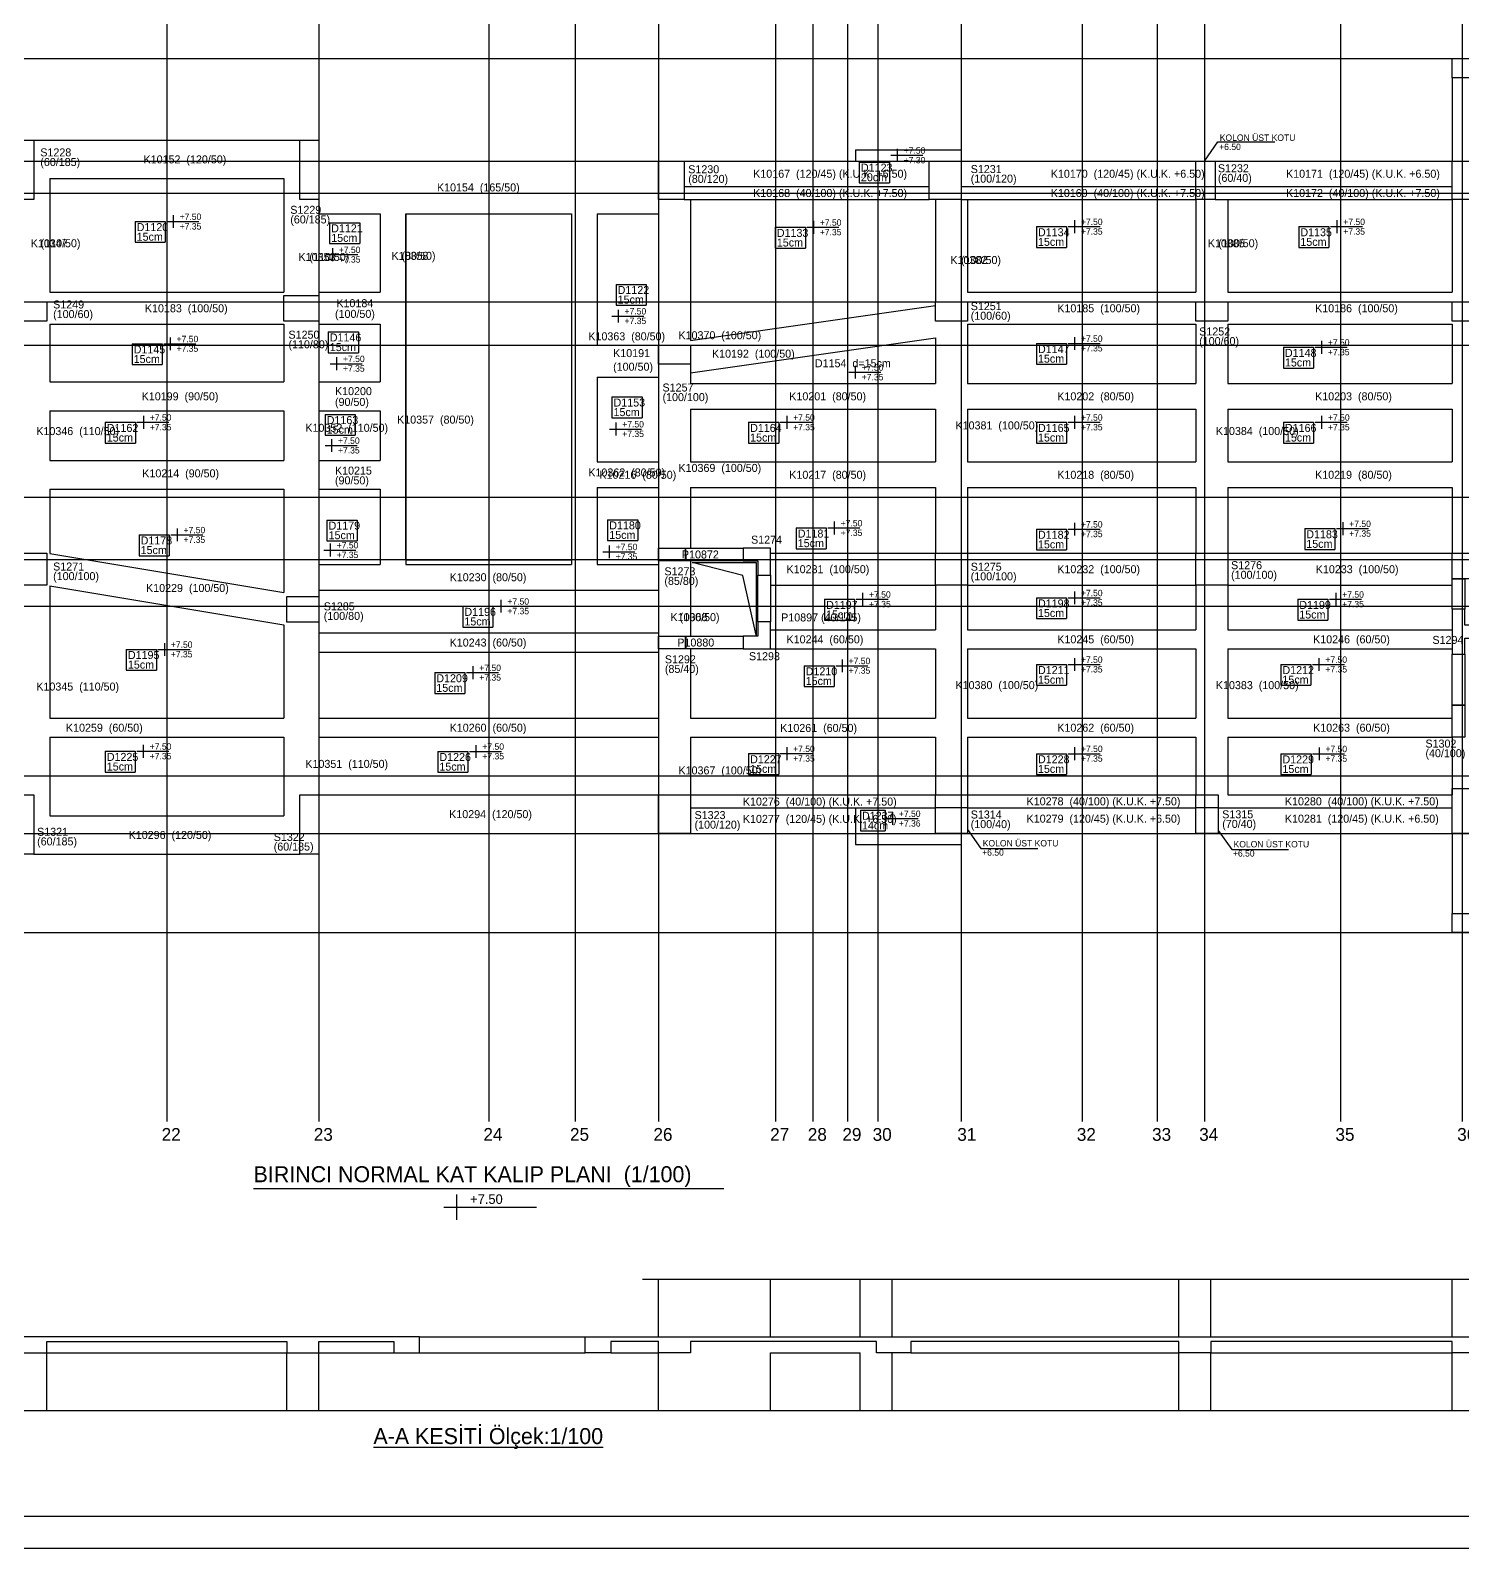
# Model space of a CAD drawing. Header units: millimetres. Extents: x -471670 to -452584, y -75378 to -66578.
# Drawn here: x -463903 to -459431, y -75378 to -70636 of the extents above; entities that cross this region are included whole.
import ezdxf

# ---------------------------------------------------------------- set-up
doc = ezdxf.new("R2010")
doc.units = ezdxf.units.MM
for name, color, linetype in [('brn_elev_13', 7, 'Continuous'), ('DETAIL2', 7, 'Continuous'), ('DETAIL3', 7, 'Continuous'), ('DETAIL4', 7, 'Continuous'), ('KM Aks', 7, 'Continuous'), ('KM Döşeme Markası', 7, 'Continuous'), ('KM Döşeme Şaft', 7, 'Continuous'), ('KM Kesik', 7, 'Continuous'), ('KM Kesit', 7, 'Continuous'), ('KM Kesit görünüş', 7, 'Continuous'), ('KM Kesit Yazı', 7, 'Continuous'), ('KM Kiriş', 7, 'Continuous'), ('KM Kiriş Markası', 7, 'Continuous'), ('KM Kolon', 7, 'Continuous'), ('KM Kolon Markası', 7, 'Continuous'), ('KM Perde', 7, 'Continuous'), ('KM Perde Markası', 7, 'Continuous'), ('LGP-SLAB2', 7, 'Continuous'), ('REBAR_DET2', 7, 'Continuous'), ('REBAR_DET3', 7, 'Continuous'), ('TABLO', 7, 'Continuous'), ('VM Aks Markası', 7, 'Continuous'), ('VM İç Ölçü 100', 7, 'Continuous'), ('VM Kolon İzi', 7, 'Continuous')]:
    doc.layers.add(name, color=color, linetype=linetype)

msp = doc.modelspace()

# ---------------------------------------------------------------- linework, layer by layer
at = {"layer": 'brn_elev_13'}
msp.add_lwpolyline([(-462730.2, -72290.2), (-462730.2, -71208.6), (-462213, -71208.6), (-462213, -72290.2)], close=True, dxfattribs=at)
at = {"layer": 'DETAIL2'}
for p, q in [((-462571.9, -74271.1), (-462571.9, -74351.1)), ((-462611.9, -74311.1), (-462321.9, -74311.1))]:
    msp.add_line(p, q, dxfattribs=at)
at = {"layer": 'DETAIL4'}
msp.add_line((-463205.8, -74253.2), (-461737.4, -74253.2), dxfattribs=at)
at = {"layer": 'KM Aks'}
for p, q in [((-463476.6, -66888.6), (-463476.6, -74043.9)), ((-463001.6, -66888.6), (-463001.6, -74043.9)), ((-462471.6, -66888.6), (-462471.6, -74043.9)), ((-462201.6, -66888.6), (-462201.6, -74043.9)), ((-461941.6, -66888.6), (-461941.6, -74043.9)), ((-461576.6, -66888.6), (-461576.6, -74043.9)), ((-461459.1, -66888.6), (-461459.1, -74043.9)), ((-461351.6, -66888.6), (-461351.6, -74043.9)), ((-461256.6, -66888.6), (-461256.6, -74043.9)), ((-460996.6, -66888.6), (-460996.6, -74043.9)), ((-460619.1, -66888.6), (-460619.1, -74043.9)), ((-460384.1, -66888.6), (-460384.1, -74043.9)), ((-460236.6, -66888.6), (-460236.6, -74043.9)), ((-459811.6, -66888.6), (-459811.6, -74043.9)), ((-459432.1, -66888.6), (-459432.1, -74043.9)), ((-469386.6, -70723.6), (-455515.4, -70723.6)), ((-469386.6, -71043.6), (-455515.4, -71043.6)), ((-469386.6, -71143.6), (-455515.4, -71143.6)), ((-469386.6, -71483.6), (-455515.4, -71483.6)), ((-469386.6, -71618.6), (-455515.4, -71618.6)), ((-469386.6, -72093.6), (-455515.4, -72093.6)), ((-469386.6, -72288.6), (-455515.4, -72288.6)), ((-469386.6, -72433.6), (-455515.4, -72433.6)), ((-469386.6, -72963.6), (-455515.4, -72963.6)), ((-469386.6, -73143.6), (-455515.4, -73143.6)), ((-469386.6, -73453.6), (-455515.4, -73453.6))]:
    msp.add_line(p, q, dxfattribs=at)
at = {"layer": 'KM Döşeme Şaft'}
msp.add_lwpolyline([(-461636.7, -72524.6), (-461678, -72338.1), (-461835.9, -72297.3), (-461636.7, -72297.3)], close=True, dxfattribs=at)
at = {"layer": 'KM Kesik'}
for p, q in [((-461991.6, -74535.9), (-456698.5, -74535.9)), ((-468911.6, -74946.2), (-456738.2, -74946.2))]:
    msp.add_line(p, q, dxfattribs=at)
at = {"layer": 'KM Kesit'}
for points in [[(-463951.6, -74766.1), (-463851.6, -74766.1), (-463851.6, -74731.1), (-463101.6, -74731.1), (-463101.6, -74766.1), (-463001.6, -74766.1), (-463001.6, -74731.1), (-462767.6, -74731.1), (-462767.6, -74766.1), (-462687.6, -74766.1), (-462687.6, -74716.1), (-468891.6, -74716.1)], [(-459363.1, -74766.1), (-459463.5, -74766.1), (-459463.6, -74731.1), (-460216.6, -74731.1), (-460216.6, -74766.1), (-460316.6, -74766.1), (-460316.6, -74731.1), (-461153.2, -74731.1), (-461153.2, -74766.1), (-461261, -74766.1), (-461261, -74731.1), (-461841.6, -74731.1), (-461841.6, -74766.1), (-461941.6, -74766.1), (-461941.6, -74731.1), (-462090.6, -74731.1), (-462090.6, -74766.1), (-462170.6, -74766.1), (-462170.6, -74716.1), (-456016.5, -74716.1)]]:
    msp.add_lwpolyline(points, dxfattribs=at)
at = {"layer": 'KM Kesit görünüş'}
for p, q in [((-461941.6, -74716.1), (-461941.6, -74535.9)), ((-461591.6, -74716.1), (-461591.6, -74535.9)), ((-461311.6, -74716.1), (-461311.6, -74535.9)), ((-461211.6, -74716.1), (-461211.6, -74535.9)), ((-460316.6, -74716.1), (-460316.6, -74535.9)), ((-460216.6, -74716.1), (-460216.6, -74535.9)), ((-459463.6, -74716.1), (-459463.6, -74535.9)), ((-462687.6, -74716.1), (-462170.6, -74716.1)), ((-461941.6, -74946.2), (-461941.6, -74730.1)), ((-463851.6, -74946.2), (-463851.6, -74766.1)), ((-463851.6, -74766.1), (-463101.6, -74766.1)), ((-463101.6, -74946.2), (-463101.6, -74766.1)), ((-463001.6, -74946.2), (-463001.6, -74766.1)), ((-463001.6, -74766.1), (-462767.6, -74766.1)), ((-462687.6, -74766.1), (-462170.6, -74766.1)), ((-462090.6, -74766.1), (-461941.6, -74766.1)), ((-461591.6, -74946.2), (-461591.6, -74766.1)), ((-461591.6, -74766.1), (-461311.6, -74766.1)), ((-461311.6, -74946.2), (-461311.6, -74766.1)), ((-461211.6, -74946.2), (-461211.6, -74766.1)), ((-461153.2, -74766.1), (-460316.6, -74766.1)), ((-460316.6, -74946.2), (-460316.6, -74766.1)), ((-460216.6, -74946.2), (-460216.6, -74766.1)), ((-460216.6, -74766.1), (-459463.7, -74766.1)), ((-459463.6, -74946.2), (-459463.6, -74766.1))]:
    msp.add_line(p, q, dxfattribs=at)
at = {"layer": 'KM Kiriş'}
for p, q in [((-459463.6, -70783.5), (-459463.6, -71043.6)), ((-463891.7, -70978.6), (-463061.5, -70978.6)), ((-461326.6, -71008.6), (-461326.6, -71043.6)), ((-461326.6, -71008.6), (-460996.6, -71008.6)), ((-460996.6, -71008.6), (-460996.6, -71043.6)), ((-463001.5, -71043.6), (-462730.1, -71043.6)), ((-462730.1, -71043.6), (-462213.1, -71043.6)), ((-462213.1, -71043.6), (-461941.7, -71043.6)), ((-461861.6, -71043.6), (-461096.5, -71043.6)), ((-460996.5, -71043.6), (-460163.6, -71043.6)), ((-460236.6, -71043.6), (-459463.6, -71043.6)), ((-460163.6, -71043.6), (-460163.6, -71043.6)), ((-463841.6, -71098.6), (-463111.6, -71098.6)), ((-463841.6, -71098.6), (-463841.6, -71453.6)), ((-463111.6, -71098.6), (-463111.5, -71453.6)), ((-461861.6, -71123.6), (-461096.5, -71123.6)), ((-460996.5, -71123.6), (-460263.6, -71123.6)), ((-460203.6, -71123.6), (-459463.6, -71123.6)), ((-461861.6, -71163.6), (-461096.5, -71163.6)), ((-461841.7, -71163.6), (-461096.5, -71163.6)), ((-461841.6, -71163.6), (-461841.6, -71604.3)), ((-461076.6, -71163.6), (-461076.6, -71483.5)), ((-460996.5, -71163.6), (-460263.6, -71163.6)), ((-460976.6, -71163.6), (-460263.6, -71163.6)), ((-460976.6, -71163.6), (-460976.6, -71453.6)), ((-460263.6, -71163.6), (-460263.6, -71453.6)), ((-460203.6, -71163.6), (-459463.6, -71163.6)), ((-460163.6, -71163.6), (-459463.6, -71163.6)), ((-460163.6, -71163.6), (-460163.6, -71453.6)), ((-459463.6, -71163.6), (-459463.6, -71453.6)), ((-463001.6, -71208.6), (-462810.1, -71208.6)), ((-463001.6, -71208.6), (-463001.5, -71453.6)), ((-462810.1, -71208.6), (-462810.1, -71453.6)), ((-462730.1, -71208.6), (-462213.1, -71208.6)), ((-462730.1, -71208.6), (-462730.1, -71553.6)), ((-462213.1, -71208.6), (-462213.1, -71618.6)), ((-462133.1, -71208.6), (-461941.6, -71208.6)), ((-462133.1, -71208.6), (-462133.1, -71618.6)), ((-461941.6, -71208.6), (-461941.7, -71618.5)), ((-463841.6, -71453.6), (-463111.5, -71453.6)), ((-463001.5, -71453.6), (-462810.1, -71453.6)), ((-462730.1, -71453.6), (-462730.1, -71823.6)), ((-460976.6, -71453.6), (-460263.6, -71453.6)), ((-460163.6, -71453.6), (-459463.6, -71453.6)), ((-461841.6, -71604.3), (-461076.6, -71495)), ((-463841.6, -71553.6), (-463111.5, -71553.6)), ((-463841.6, -71553.6), (-463841.6, -71733.6)), ((-463111.6, -71553.6), (-463111.6, -71733.6)), ((-463001.6, -71553.6), (-463001.6, -71733.6)), ((-463001.5, -71553.6), (-462810.1, -71553.6)), ((-462810.1, -71553.6), (-462810.1, -71733.6)), ((-460976.6, -71553.6), (-460263.6, -71553.6)), ((-460976.6, -71553.6), (-460976.6, -71738.6)), ((-460263.6, -71553.6), (-460263.6, -71738.6)), ((-460163.6, -71553.6), (-459463.6, -71553.6)), ((-460163.6, -71553.6), (-460163.6, -71738.6)), ((-459463.6, -71553.6), (-459463.6, -71738.6)), ((-461841.7, -71705.3), (-461076.6, -71596)), ((-461076.6, -71596), (-461076.6, -71738.6)), ((-462213.1, -71618.6), (-462213.1, -72063.6)), ((-462133.1, -71618.6), (-461941.7, -71618.6)), ((-461941.7, -71678.5), (-461941.6, -71818.6)), ((-461841.6, -71678.5), (-461841.6, -71738.6)), ((-463841.6, -71733.6), (-463111.6, -71733.6)), ((-463001.6, -71733.6), (-462810.1, -71733.6)), ((-462730.1, -71733.6), (-462730.1, -72068.6)), ((-462133.1, -71718.6), (-461941.7, -71718.6)), ((-462133.1, -71718.6), (-462133.1, -71983.6)), ((-461941.6, -71738.6), (-461941.6, -71983.6)), ((-461841.6, -71738.6), (-461076.6, -71738.6)), ((-460976.6, -71738.6), (-460263.6, -71738.6)), ((-460163.6, -71738.6), (-459463.6, -71738.6)), ((-463841.6, -71823.6), (-463111.6, -71823.6)), ((-463841.6, -71823.6), (-463841.6, -71978.6)), ((-463111.6, -71823.6), (-463111.6, -71978.6)), ((-463001.6, -71823.6), (-462810.1, -71823.6)), ((-463001.6, -71823.6), (-463001.6, -71978.6)), ((-462810.1, -71823.6), (-462810.1, -71978.6)), ((-461841.6, -71818.6), (-461076.6, -71818.6)), ((-461841.6, -71818.6), (-461841.6, -71983.6)), ((-461076.6, -71818.6), (-461076.6, -71983.6)), ((-460976.6, -71818.6), (-460263.6, -71818.6)), ((-460976.6, -71818.6), (-460976.6, -71983.6)), ((-460263.6, -71818.6), (-460263.6, -71983.6)), ((-460163.6, -71818.6), (-459463.6, -71818.6)), ((-460163.6, -71818.6), (-460163.6, -71983.6)), ((-459463.6, -71818.6), (-459463.6, -71983.6)), ((-463841.6, -71978.6), (-463111.6, -71978.6)), ((-463001.6, -71978.6), (-462810.1, -71978.6)), ((-462730.1, -71978.6), (-462730.1, -72303.6)), ((-462213.1, -71983.6), (-462213.1, -72303.6)), ((-462133.1, -71983.6), (-461941.6, -71983.6)), ((-461841.6, -71983.6), (-461076.6, -71983.6)), ((-460976.6, -71983.6), (-460263.6, -71983.6)), ((-460163.6, -71983.6), (-459463.6, -71983.6)), ((-463841.6, -72068.6), (-463111.6, -72068.6)), ((-463841.6, -72068.6), (-463841.6, -72269.6)), ((-463111.6, -72068.6), (-463111.6, -72383.6)), ((-463001.6, -72068.6), (-462810.1, -72068.6)), ((-463001.6, -72068.6), (-463001.6, -72303.6)), ((-462810.1, -72068.6), (-462810.1, -72303.6)), ((-462133.1, -72063.6), (-461941.6, -72063.6)), ((-462133.1, -72063.6), (-462133.1, -72303.6)), ((-461941.6, -72063.6), (-461941.8, -72252.6)), ((-461841.6, -72063.6), (-461076.6, -72063.6)), ((-461841.6, -72063.6), (-461841.6, -72252.6)), ((-461076.6, -72063.6), (-461076.6, -72268.6)), ((-460976.6, -72063.6), (-460263.6, -72063.6)), ((-460976.6, -72063.6), (-460976.6, -72268.6)), ((-460263.6, -72063.6), (-460263.6, -72268.6)), ((-460163.6, -72063.6), (-459463.6, -72063.6)), ((-460163.6, -72063.6), (-460163.6, -72268.6)), ((-459463.6, -72063.6), (-459463.6, -72268.6)), ((-461591.6, -72268.6), (-461076.6, -72268.6)), ((-460976.6, -72268.6), (-460263.6, -72268.6)), ((-460163.6, -72268.6), (-459463.6, -72268.6)), ((-463841.6, -72269.6), (-463111.6, -72391.2)), ((-463111.6, -72303.6), (-463111.6, -72391.2)), ((-463001.6, -72303.6), (-462810.1, -72303.6)), ((-462730.1, -72303.6), (-462213.1, -72303.6)), ((-462133.1, -72303.6), (-461941.6, -72303.6)), ((-461841.6, -72292.6), (-461841.6, -72527.6)), ((-463841.6, -72371), (-463111.6, -72492.6)), ((-463841.6, -72371), (-463841.6, -72573.6)), ((-463001.6, -72383.6), (-462730.1, -72383.6)), ((-463001.6, -72383.6), (-463001.5, -72393.6)), ((-462810.1, -72383.6), (-462133.1, -72383.6)), ((-462213.1, -72383.6), (-461941.6, -72383.6)), ((-461941.6, -72383.6), (-461941.6, -72517.6)), ((-461591.6, -72368.6), (-461076.6, -72368.6)), ((-461076.6, -72368.6), (-461076.6, -72507.6)), ((-460976.6, -72368.6), (-460263.6, -72368.6)), ((-460976.6, -72368.6), (-460976.6, -72507.6)), ((-460263.6, -72368.6), (-460263.6, -72507.6)), ((-460163.6, -72368.6), (-459463.6, -72368.6)), ((-460163.6, -72368.6), (-460163.6, -72507.6)), ((-463111.6, -72492.6), (-463111.6, -72577.6)), ((-463001.6, -72493.6), (-463001.6, -72517.6)), ((-463841.6, -72513.6), (-463841.6, -72783.6)), ((-463111.6, -72517.6), (-463111.6, -72783.6)), ((-463001.6, -72517.6), (-461941.6, -72517.6)), ((-461591.6, -72507.6), (-461076.6, -72507.6)), ((-460976.6, -72507.6), (-460263.6, -72507.6)), ((-460163.6, -72507.6), (-459463.6, -72507.6)), ((-463001.6, -72577.6), (-461941.6, -72577.6)), ((-463001.6, -72577.6), (-463001.6, -72783.6)), ((-461941.6, -72577.6), (-461941.6, -72783.6)), ((-461841.6, -72567.6), (-461841.6, -72783.6)), ((-461591.6, -72567.6), (-461076.6, -72567.6)), ((-461076.6, -72567.6), (-461076.6, -72783.6)), ((-460976.6, -72567.6), (-460263.6, -72567.6)), ((-460976.6, -72567.6), (-460976.6, -72783.6)), ((-460263.6, -72567.6), (-460263.6, -72783.6)), ((-460163.6, -72567.6), (-459463.6, -72567.6)), ((-460163.6, -72567.6), (-460163.6, -72783.6)), ((-463841.6, -72783.6), (-463111.6, -72783.6)), ((-463001.6, -72783.6), (-461941.6, -72783.6)), ((-461841.6, -72783.6), (-461076.6, -72783.6)), ((-460976.6, -72783.6), (-460263.6, -72783.6)), ((-460163.6, -72783.6), (-459463.6, -72783.6)), ((-463841.6, -72843.6), (-463111.6, -72843.6)), ((-463841.6, -72843.6), (-463841.6, -73088.6)), ((-463111.6, -72843.6), (-463111.6, -73088.6)), ((-463001.6, -72843.6), (-461941.6, -72843.6)), ((-463001.6, -72843.6), (-463001.6, -73023.6)), ((-461941.6, -72843.6), (-461941.7, -73023.7)), ((-461841.6, -72843.6), (-461841.7, -73023.7)), ((-461841.6, -72843.6), (-461076.6, -72843.6)), ((-461076.6, -72843.6), (-461076.6, -73023.6)), ((-460976.6, -72843.6), (-460263.6, -72843.6)), ((-460976.6, -72843.6), (-460976.6, -73023.6)), ((-460263.6, -72843.6), (-460263.6, -73023.6)), ((-460163.6, -72843.6), (-459463.6, -72843.6)), ((-460163.6, -72843.6), (-460163.6, -73023.6)), ((-459463.6, -72843.6), (-459463.6, -73023.7)), ((-463001.5, -73023.6), (-461941.7, -73023.6)), ((-461841.7, -73023.6), (-461076.6, -73023.6)), ((-461841.7, -73023.6), (-461076.6, -73023.6)), ((-460976.6, -73023.6), (-460263.6, -73023.6)), ((-460976.6, -73023.6), (-460263.6, -73023.6)), ((-460163.6, -73023.6), (-459463.6, -73023.6)), ((-460163.6, -73023.6), (-459463.6, -73023.6)), ((-461841.7, -73063.6), (-461076.6, -73063.6)), ((-461326.6, -73063.6), (-461326.6, -73178.6)), ((-460976.6, -73063.6), (-460263.6, -73063.6)), ((-460193.6, -73063.6), (-459463.6, -73063.6)), ((-463841.6, -73088.6), (-463111.6, -73088.6)), ((-463001.5, -73143.6), (-461941.7, -73143.6)), ((-461841.7, -73143.6), (-460996.6, -73143.6)), ((-460996.6, -73143.6), (-460236.6, -73143.6)), ((-460996.6, -73143.6), (-460996.6, -73178.6)), ((-460236.6, -73143.6), (-459463.6, -73143.6)), ((-459463.6, -73143.7), (-459463.6, -73393.7)), ((-463891.7, -73208.6), (-463061.5, -73208.6)), ((-461326.6, -73178.6), (-460996.6, -73178.6))]:
    msp.add_line(p, q, dxfattribs=at)
at = {"layer": 'KM Kolon'}
for points in [[(-459463.6, -70723.6), (-459363.6, -70723.6), (-459363.6, -70783.6), (-459463.6, -70783.6)], [(-463951.6, -70978.6), (-463891.6, -70978.6), (-463891.6, -71163.6), (-463951.6, -71163.6)], [(-463951.6, -70978.6), (-463891.6, -70978.6), (-463891.6, -71163.6), (-463951.6, -71163.6)], [(-463061.6, -70978.6), (-463001.6, -70978.6), (-463001.6, -71163.6), (-463061.6, -71163.6)], [(-463061.6, -70978.6), (-463001.6, -70978.6), (-463001.6, -71163.6), (-463061.6, -71163.6)], [(-461941.6, -71043.6), (-461861.6, -71043.6), (-461861.6, -71163.6), (-461941.6, -71163.6)], [(-461096.6, -71043.6), (-460996.6, -71043.6), (-460996.6, -71163.6), (-461096.6, -71163.6)], [(-460263.6, -71043.6), (-460203.6, -71043.6), (-460203.6, -71163.6), (-460263.6, -71163.6)], [(-459463.6, -71043.6), (-459403.6, -71043.6), (-459403.6, -71163.6), (-459463.6, -71163.6)], [(-460263.6, -71123.6), (-460203.6, -71123.6), (-460203.6, -71163.6), (-460263.6, -71163.6)], [(-463951.6, -71483.6), (-463851.6, -71483.6), (-463851.6, -71543.6), (-463951.6, -71543.6)], [(-463111.6, -71463.6), (-463001.6, -71463.6), (-463001.6, -71543.6), (-463111.6, -71543.6)], [(-461076.6, -71483.6), (-460976.6, -71483.6), (-460976.6, -71543.6), (-461076.6, -71543.6)], [(-460263.6, -71483.6), (-460163.6, -71483.6), (-460163.6, -71543.6), (-460263.6, -71543.6)], [(-459463.6, -71483.6), (-459363.6, -71483.6), (-459363.6, -71543.6), (-459463.6, -71543.6)], [(-461941.6, -71618.6), (-461841.6, -71618.6), (-461841.6, -71678.6), (-461941.6, -71678.6)], [(-463951.6, -72268.6), (-463851.6, -72268.6), (-463851.6, -72368.6), (-463951.6, -72368.6)], [(-461941.7, -72252.6), (-461856.7, -72252.6), (-461856.6, -72292.6), (-461941.6, -72292.6)], [(-461676.6, -72252.5), (-461676.6, -72292.6), (-461631.6, -72292.6), (-461631.6, -72337.5), (-461591.6, -72337.5), (-461591.6, -72252.5)], [(-461076.6, -72268.6), (-460976.6, -72268.6), (-460976.6, -72368.6), (-461076.6, -72368.6)], [(-460263.6, -72268.6), (-460163.6, -72268.6), (-460163.6, -72368.6), (-460263.6, -72368.6)], [(-459463.6, -72268.6), (-459383.6, -72268.6), (-459383.6, -72348.6), (-459463.6, -72348.6)], [(-463101.6, -72403.6), (-463001.6, -72403.6), (-463001.6, -72483.6), (-463101.6, -72483.6)], [(-459463.6, -72443.6), (-459463.6, -72583.6), (-459423.6, -72583.6), (-459423.6, -72533.6), (-459373.6, -72533.6), (-459373.6, -72493.6), (-459423.6, -72493.6), (-459423.6, -72443.6)], [(-461591.6, -72482.6), (-461631.6, -72482.6), (-461631.6, -72527.6), (-461676.6, -72527.6), (-461676.6, -72567.6), (-461591.6, -72567.6)], [(-461941.6, -72527.5), (-461856.6, -72527.5), (-461856.6, -72567.5), (-461941.6, -72567.5)], [(-459463.6, -72743.6), (-459423.6, -72743.6), (-459423.6, -72843.6), (-459463.6, -72843.6)], [(-463951.6, -73023.6), (-463891.6, -73023.6), (-463891.6, -73208.6), (-463951.6, -73208.6)], [(-463061.6, -73023.6), (-463001.6, -73023.6), (-463001.6, -73208.6), (-463061.6, -73208.6)], [(-461941.6, -73023.6), (-461841.6, -73023.6), (-461841.6, -73143.6), (-461941.6, -73143.6)], [(-461076.6, -73023.6), (-460976.6, -73023.6), (-460976.6, -73063.6), (-461076.6, -73063.6)], [(-461076.6, -73023.6), (-460976.6, -73023.6), (-460976.6, -73143.6), (-461076.6, -73143.6)], [(-460263.6, -73023.6), (-460193.6, -73023.6), (-460193.6, -73063.6), (-460263.6, -73063.6)], [(-460263.6, -73023.6), (-460193.6, -73023.6), (-460193.6, -73143.6), (-460263.6, -73143.6)], [(-459463.6, -73003.6), (-459363.6, -73003.6), (-459363.6, -73143.6), (-459463.6, -73143.6)], [(-459463.6, -73003.6), (-459363.6, -73003.6), (-459363.6, -73143.6), (-459463.6, -73143.6)], [(-459463.6, -73393.6), (-459363.6, -73393.6), (-459363.6, -73453.6), (-459463.6, -73453.6)]]:
    msp.add_lwpolyline(points, close=True, dxfattribs=at)
at = {"layer": 'KM Perde'}
for points in [[(-461856.7, -72252.6), (-461676.6, -72252.6), (-461676.6, -72292.6), (-461856.7, -72292.6)], [(-461591.6, -72337.5), (-461591.6, -72482.6), (-461631.6, -72482.6), (-461631.6, -72337.5)], [(-459423.6, -72348.6), (-459423.6, -72443.6), (-459463.6, -72443.6), (-459463.6, -72348.6)], [(-461856.7, -72527.6), (-461676.6, -72527.6), (-461676.6, -72567.6), (-461856.7, -72567.6)], [(-459423.6, -72583.6), (-459423.6, -72743.6), (-459463.6, -72743.6), (-459463.6, -72583.6)]]:
    msp.add_lwpolyline(points, close=True, dxfattribs=at)
at = {"layer": 'LGP-SLAB2'}
for p, q in [((-461314.4, -71046.8), (-461220.3, -71046.8)), ((-461314.4, -71046.8), (-461314.4, -71111.8)), ((-461220.3, -71046.8), (-461220.3, -71111.8)), ((-461314.4, -71111.8), (-461220.3, -71111.8)), ((-463575.8, -71232.6), (-463481.6, -71232.6)), ((-463575.8, -71232.6), (-463575.8, -71297.6)), ((-463481.6, -71232.6), (-463481.6, -71297.6)), ((-462968.4, -71236.3), (-462874.3, -71236.3)), ((-462968.4, -71236.3), (-462968.4, -71301.3)), ((-462874.3, -71236.3), (-462874.3, -71301.3)), ((-461577, -71250.7), (-461482.9, -71250.7)), ((-461577, -71250.7), (-461577, -71315.7)), ((-461482.9, -71250.7), (-461482.9, -71315.7)), ((-460761.6, -71248.6), (-460667.5, -71248.6)), ((-460761.6, -71248.6), (-460761.6, -71313.6)), ((-460667.5, -71248.6), (-460667.5, -71313.6)), ((-459942.3, -71248.6), (-459848.3, -71248.6)), ((-459942.3, -71248.6), (-459942.3, -71313.6)), ((-459848.3, -71248.6), (-459848.3, -71313.6)), ((-463575.8, -71297.6), (-463481.6, -71297.6)), ((-462968.4, -71301.3), (-462874.3, -71301.3)), ((-461577, -71315.7), (-461482.9, -71315.7)), ((-460761.6, -71313.6), (-460667.5, -71313.6)), ((-459942.3, -71313.6), (-459848.3, -71313.6)), ((-462074, -71429), (-461979.9, -71429)), ((-462074, -71429), (-462074, -71494)), ((-461979.9, -71429), (-461979.9, -71494)), ((-462074, -71494), (-461979.9, -71494)), ((-462972.8, -71577.3), (-462878.6, -71577.3)), ((-462972.8, -71577.3), (-462972.8, -71642.3)), ((-462878.6, -71577.3), (-462878.6, -71642.3)), ((-463585.1, -71614.6), (-463491.1, -71614.6)), ((-463585.1, -71614.6), (-463585.1, -71679.6)), ((-463491.1, -71614.6), (-463491.1, -71679.6)), ((-462972.8, -71642.3), (-462878.6, -71642.3)), ((-460761.6, -71613.4), (-460667.5, -71613.4)), ((-460761.6, -71613.4), (-460761.6, -71678.4)), ((-460667.5, -71613.4), (-460667.5, -71678.4)), ((-459990.5, -71625.4), (-459896.4, -71625.4)), ((-459990.5, -71625.4), (-459990.5, -71690.4)), ((-459896.4, -71625.4), (-459896.4, -71690.4)), ((-463585.1, -71679.6), (-463491.1, -71679.6)), ((-460761.6, -71678.4), (-460667.5, -71678.4)), ((-459990.5, -71690.4), (-459896.4, -71690.4)), ((-462086.9, -71780.4), (-461992.9, -71780.4)), ((-462086.9, -71780.4), (-462086.9, -71845.4)), ((-461992.9, -71780.4), (-461992.9, -71845.4)), ((-462982.4, -71835.2), (-462888.2, -71835.2)), ((-462982.4, -71835.2), (-462982.4, -71900.2)), ((-462888.2, -71835.2), (-462888.2, -71900.2)), ((-463669.1, -71859.8), (-463574.9, -71859.8)), ((-463669.1, -71859.8), (-463669.1, -71924.8)), ((-463574.9, -71859.8), (-463574.9, -71924.8)), ((-462086.9, -71845.4), (-461992.9, -71845.4)), ((-461660.4, -71859.8), (-461566.2, -71859.8)), ((-461660.4, -71859.8), (-461660.4, -71924.8)), ((-461566.2, -71859.8), (-461566.2, -71924.8)), ((-460761.6, -71859.8), (-460667.5, -71859.8)), ((-460761.6, -71859.8), (-460761.6, -71924.8)), ((-460667.5, -71859.8), (-460667.5, -71924.8)), ((-459990.5, -71859.8), (-459896.2, -71859.8)), ((-459990.5, -71859.8), (-459990.5, -71924.8)), ((-459896.2, -71859.8), (-459896.2, -71924.8)), ((-463669.1, -71924.8), (-463574.9, -71924.8)), ((-462982.4, -71900.2), (-462888.2, -71900.2)), ((-461660.4, -71924.8), (-461566.2, -71924.8)), ((-460761.6, -71924.8), (-460667.5, -71924.8)), ((-459990.5, -71924.8), (-459896.2, -71924.8)), ((-462976.6, -72164.9), (-462882.5, -72164.9)), ((-462976.6, -72164.9), (-462976.6, -72229.9)), ((-462882.5, -72164.9), (-462882.5, -72229.9)), ((-462100.2, -72164.1), (-462006.1, -72164.1)), ((-462100.2, -72164.1), (-462100.2, -72229.1)), ((-462006.1, -72164.1), (-462006.1, -72229.1)), ((-463563.4, -72211.3), (-463469.4, -72211.3)), ((-463563.4, -72211.3), (-463563.4, -72276.3)), ((-463469.4, -72211.3), (-463469.4, -72276.3)), ((-461511.6, -72189.7), (-461417.6, -72189.7)), ((-461511.6, -72189.7), (-461511.6, -72254.7)), ((-461417.6, -72189.7), (-461417.6, -72254.7)), ((-460761.6, -72193.5), (-460667.5, -72193.5)), ((-460761.6, -72193.5), (-460761.6, -72258.5)), ((-460667.5, -72193.5), (-460667.5, -72258.5)), ((-459923.8, -72191.9), (-459829.7, -72191.9)), ((-459923.8, -72191.9), (-459923.8, -72256.9)), ((-459829.7, -72191.9), (-459829.7, -72256.9)), ((-462976.6, -72229.9), (-462882.5, -72229.9)), ((-462100.2, -72229.1), (-462006.1, -72229.1)), ((-461511.6, -72254.7), (-461417.6, -72254.7)), ((-460761.6, -72258.5), (-460667.5, -72258.5)), ((-459923.8, -72256.9), (-459829.7, -72256.9)), ((-463563.4, -72276.3), (-463469.4, -72276.3)), ((-460761.6, -72407.9), (-460667.5, -72407.9)), ((-460761.6, -72407.9), (-460761.6, -72472.9)), ((-460667.5, -72407.9), (-460667.5, -72472.9)), ((-462552.5, -72434.2), (-462458.3, -72434.2)), ((-462552.5, -72434.2), (-462552.5, -72499.2)), ((-462458.3, -72434.2), (-462458.3, -72499.2)), ((-461423.2, -72412.5), (-461329.1, -72412.5)), ((-461423.2, -72412.5), (-461423.2, -72477.5)), ((-461329.1, -72412.5), (-461329.1, -72477.5)), ((-459945.7, -72412.6), (-459851.6, -72412.6)), ((-459945.7, -72412.6), (-459945.7, -72477.6)), ((-459851.6, -72412.6), (-459851.6, -72477.6)), ((-462552.5, -72499.2), (-462458.3, -72499.2)), ((-461423.2, -72477.5), (-461329.1, -72477.5)), ((-460761.6, -72472.9), (-460667.5, -72472.9)), ((-459945.7, -72477.6), (-459851.6, -72477.6)), ((-463603.2, -72569.1), (-463509.2, -72569.1)), ((-463603.2, -72569.1), (-463603.2, -72634.1)), ((-463509.2, -72569.1), (-463509.2, -72634.1)), ((-463603.2, -72634.1), (-463509.2, -72634.1)), ((-462640.2, -72641.6), (-462546, -72641.6)), ((-462640.2, -72641.6), (-462640.2, -72706.6)), ((-462546, -72641.6), (-462546, -72706.6)), ((-461486.9, -72620.1), (-461392.8, -72620.1)), ((-461486.9, -72620.1), (-461486.9, -72685.1)), ((-461392.8, -72620.1), (-461392.8, -72685.1)), ((-460761.6, -72616.1), (-460667.5, -72616.1)), ((-460761.6, -72616.1), (-460761.6, -72681.1)), ((-460667.5, -72616.1), (-460667.5, -72681.1)), ((-459998.3, -72616.1), (-459904.2, -72616.1)), ((-459998.3, -72616.1), (-459998.3, -72681.1)), ((-459904.2, -72616.1), (-459904.2, -72681.1)), ((-461486.9, -72685.1), (-461392.8, -72685.1)), ((-460761.6, -72681.1), (-460667.5, -72681.1)), ((-459998.3, -72681.1), (-459904.2, -72681.1)), ((-462640.2, -72706.6), (-462546, -72706.6)), ((-463669.1, -72887.3), (-463575, -72887.3)), ((-463669.1, -72887.3), (-463669.1, -72952.3)), ((-463575, -72887.3), (-463575, -72952.3)), ((-462630.6, -72887.7), (-462536.4, -72887.7)), ((-462630.6, -72887.7), (-462630.6, -72952.7)), ((-462536.4, -72887.7), (-462536.4, -72952.7)), ((-461660.4, -72894.6), (-461566.2, -72894.6)), ((-461660.4, -72894.6), (-461660.4, -72959.6)), ((-461566.2, -72894.6), (-461566.2, -72959.6)), ((-460761.6, -72894.7), (-460667.4, -72894.7)), ((-460761.6, -72894.7), (-460761.6, -72959.7)), ((-460667.4, -72894.7), (-460667.4, -72959.7)), ((-459998.3, -72895.1), (-459904.1, -72895.1)), ((-459998.3, -72895.1), (-459998.3, -72960.1)), ((-459904.1, -72895.1), (-459904.1, -72960.1)), ((-463669.1, -72952.3), (-463575, -72952.3)), ((-462630.6, -72952.7), (-462536.4, -72952.7)), ((-461660.4, -72959.6), (-461566.2, -72959.6)), ((-460761.6, -72959.7), (-460667.4, -72959.7)), ((-459998.3, -72960.1), (-459904.1, -72960.1)), ((-461311.2, -73071.2), (-461234, -73071.2)), ((-461311.2, -73071.2), (-461311.2, -73136.2)), ((-461234, -73071.2), (-461234, -73136.2)), ((-461311.2, -73136.2), (-461234, -73136.2))]:
    msp.add_line(p, q, dxfattribs=at)
at = {"layer": 'REBAR_DET2'}
for p, q in [((-461215.9, -71025.8), (-461115.9, -71025.8)), ((-461195.9, -71005.8), (-461195.9, -71045.8)), ((-463456.6, -71212.6), (-463456.6, -71252.6)), ((-463476.6, -71232.6), (-463376.6, -71232.6)), ((-461477.9, -71250.7), (-461377.9, -71250.7)), ((-461457.9, -71230.7), (-461457.9, -71270.7)), ((-460662.5, -71248.6), (-460562.5, -71248.6)), ((-460642.5, -71228.6), (-460642.5, -71268.6)), ((-459843.3, -71248.6), (-459743.3, -71248.6)), ((-459823.3, -71228.6), (-459823.3, -71268.6)), ((-462959.8, -71316), (-462959.8, -71356)), ((-462979.8, -71336), (-462879.8, -71336)), ((-462067.4, -71508), (-462067.4, -71548)), ((-462087.4, -71528), (-461987.4, -71528)), ((-463466.1, -71594.6), (-463466.1, -71634.6)), ((-460642.5, -71593.4), (-460642.5, -71633.4)), ((-463486.1, -71614.6), (-463386.1, -71614.6)), ((-460662.5, -71613.4), (-460562.5, -71613.4)), ((-459891.4, -71625.4), (-459791.4, -71625.4)), ((-459871.4, -71605.4), (-459871.4, -71645.4)), ((-462966.6, -71676.7), (-462866.6, -71676.7)), ((-462946.6, -71656.7), (-462946.6, -71696.7)), ((-461326.9, -71683.4), (-461326.9, -71723.4)), ((-461346.9, -71703.4), (-461246.9, -71703.4)), ((-463549.9, -71839.8), (-463549.9, -71879.8)), ((-461541.2, -71839.8), (-461541.2, -71879.8)), ((-460642.5, -71839.8), (-460642.5, -71879.8)), ((-459871.2, -71839.8), (-459871.2, -71879.8)), ((-463569.9, -71859.8), (-463469.9, -71859.8)), ((-462094.6, -71880.8), (-461994.6, -71880.8)), ((-462074.6, -71860.8), (-462074.6, -71900.8)), ((-461561.2, -71859.8), (-461461.2, -71859.8)), ((-460662.5, -71859.8), (-460562.5, -71859.8)), ((-459891.2, -71859.8), (-459791.2, -71859.8)), ((-462982.2, -71932.1), (-462882.2, -71932.1)), ((-462962.2, -71912.1), (-462962.2, -71952.1)), ((-461392.6, -72169.7), (-461392.6, -72209.7)), ((-460642.5, -72173.5), (-460642.5, -72213.5)), ((-459804.7, -72171.9), (-459804.7, -72211.9)), ((-463464.4, -72211.3), (-463364.4, -72211.3)), ((-463444.4, -72191.3), (-463444.4, -72231.3)), ((-461412.6, -72189.7), (-461312.6, -72189.7)), ((-460662.5, -72193.5), (-460562.5, -72193.5)), ((-459824.7, -72191.9), (-459724.7, -72191.9)), ((-462986.2, -72258.7), (-462886.2, -72258.7)), ((-462966.2, -72238.7), (-462966.2, -72278.7)), ((-462115.2, -72264.1), (-462015.2, -72264.1)), ((-462095.2, -72244.1), (-462095.2, -72284.1)), ((-461304.1, -72392.5), (-461304.1, -72432.5)), ((-460662.5, -72407.9), (-460562.5, -72407.9)), ((-460642.5, -72387.9), (-460642.5, -72427.9)), ((-459826.6, -72392.6), (-459826.6, -72432.6)), ((-462504.8, -72434.2), (-462404.8, -72434.2)), ((-462433.3, -72414.2), (-462433.3, -72454.2)), ((-461324.1, -72412.5), (-461224.1, -72412.5)), ((-459846.6, -72412.6), (-459746.6, -72412.6)), ((-463484.2, -72549.1), (-463484.2, -72589.1)), ((-463504.2, -72569.1), (-463404.2, -72569.1)), ((-461367.8, -72600.1), (-461367.8, -72640.1)), ((-460642.5, -72596.1), (-460642.5, -72636.1)), ((-459879.2, -72596.1), (-459879.2, -72636.1)), ((-462541, -72641.6), (-462441, -72641.6)), ((-462521, -72621.6), (-462521, -72661.6)), ((-461387.8, -72620.1), (-461287.8, -72620.1)), ((-460662.5, -72616.1), (-460562.5, -72616.1)), ((-459899.2, -72616.1), (-459799.2, -72616.1)), ((-463550, -72867.3), (-463550, -72907.3)), ((-462511.4, -72867.7), (-462511.4, -72907.7)), ((-461541.2, -72874.6), (-461541.2, -72914.6)), ((-460642.4, -72874.7), (-460642.4, -72914.7)), ((-459879.1, -72875.1), (-459879.1, -72915.1)), ((-463570, -72887.3), (-463470, -72887.3)), ((-462531.4, -72887.7), (-462431.4, -72887.7)), ((-461561.2, -72894.6), (-461461.2, -72894.6)), ((-460662.4, -72894.7), (-460562.4, -72894.7)), ((-459899.1, -72895.1), (-459799.1, -72895.1)), ((-461230.9, -73097.4), (-461130.9, -73097.4)), ((-461210.9, -73077.3), (-461210.9, -73117.3))]:
    msp.add_line(p, q, dxfattribs=at)
at = {"layer": 'TABLO'}
for points in [[(-469669.6, -66577.6), (-452583.6, -66577.6), (-452583.6, -75377.6), (-469669.6, -75377.6)], [(-469569.6, -66677.6), (-452683.6, -66677.6), (-452683.6, -75277.6), (-469569.6, -75277.6)]]:
    msp.add_lwpolyline(points, close=True, dxfattribs=at)
at = {"layer": 'VM İç Ölçü 100'}
msp.add_lwpolyline([(-462730.1, -71208.6), (-462213.1, -71208.6), (-462213, -72290.2), (-462730, -72290.2)], close=True, dxfattribs=at)
at = {"layer": 'VM Kolon İzi'}
for points in [[(-460236.6, -71043.6), (-460194.8, -70984.2), (-460017.4, -70984.2)], [(-460976.6, -73131.4), (-460934.8, -73190.7), (-460757.4, -73190.7)], [(-460193.6, -73134.4), (-460151.8, -73193.7), (-459974.4, -73193.7)]]:
    msp.add_lwpolyline(points, dxfattribs=at)

# ---------------------------------------------------------------- texts
at = {"layer": 'DETAIL3'}
msp.add_text('+7.50', height=30, dxfattribs=at).set_placement((-462529.4, -74301.1))
at = {"layer": 'DETAIL4'}
msp.add_text('BIRINCI NORMAL KAT KALIP PLANI  (1/100)', height=50, dxfattribs=at).set_placement((-463205.8, -74233.2))
at = {"layer": 'KM Döşeme Markası'}
for s, p in [('20cm', (-461309.4, -71106.8)), ('D1123', (-461309.4, -71076.8)), ('15cm', (-463570.8, -71292.6)), ('D1120', (-463570.8, -71262.6)), ('15cm', (-462963.4, -71296.3)), ('D1121', (-462963.4, -71266.3)), ('D1133', (-461572, -71280.7)), ('D1134', (-460756.6, -71278.6)), ('D1135', (-459937.3, -71278.6)), ('15cm', (-461572, -71310.7)), ('15cm', (-460756.6, -71308.6)), ('15cm', (-459937.3, -71308.6)), ('D1122', (-462069, -71459)), ('15cm', (-462069, -71489)), ('D1146', (-462967.8, -71607.3)), ('15cm', (-463580.1, -71674.6)), ('D1145', (-463580.1, -71644.6)), ('15cm', (-462967.8, -71637.3)), ('15cm', (-460756.6, -71673.4)), ('D1147', (-460756.6, -71643.4)), ('D1148', (-459985.5, -71655.4)), ('D1154  d=15cm', (-461453.2, -71687.9)), ('15cm', (-459985.5, -71685.4)), ('D1153', (-462081.9, -71810.4)), ('D1163', (-462977.4, -71865.2)), ('15cm', (-462081.9, -71840.4)), ('D1162', (-463664.1, -71889.8)), ('15cm', (-462977.4, -71895.2)), ('D1164', (-461655.4, -71889.8)), ('D1165', (-460756.6, -71889.8)), ('D1166', (-459985.5, -71889.8)), ('15cm', (-463664.1, -71919.8)), ('15cm', (-461655.4, -71919.8)), ('15cm', (-460756.6, -71919.8)), ('15cm', (-459985.5, -71919.8)), ('D1179', (-462971.6, -72194.9)), ('D1180', (-462095.2, -72194.1)), ('D1178', (-463558.4, -72241.3)), ('15cm', (-462971.6, -72224.9)), ('15cm', (-462095.2, -72224.1)), ('D1181', (-461506.6, -72219.7)), ('D1182', (-460756.6, -72223.5)), ('D1183', (-459918.8, -72221.9)), ('15cm', (-463558.4, -72271.3)), ('15cm', (-461506.6, -72249.7)), ('15cm', (-460756.6, -72253.5)), ('15cm', (-459918.8, -72251.9)), ('D1196', (-462547.5, -72464.2)), ('15cm', (-461418.2, -72472.5)), ('D1197', (-461418.2, -72442.5)), ('15cm', (-460756.6, -72467.9)), ('D1198', (-460756.6, -72437.9)), ('15cm', (-459940.7, -72472.6)), ('D1199', (-459940.7, -72442.6)), ('15cm', (-462547.5, -72494.2)), ('D1195', (-463598.2, -72599.1)), ('15cm', (-463598.2, -72629.1)), ('D1209', (-462635.2, -72671.6)), ('D1210', (-461481.9, -72650.1)), ('D1211', (-460756.6, -72646.1)), ('D1212', (-459993.3, -72646.1)), ('15cm', (-462635.2, -72701.6)), ('15cm', (-461481.9, -72680.1)), ('15cm', (-460756.6, -72676.1)), ('15cm', (-459993.3, -72676.1)), ('15cm', (-463664.1, -72947.3)), ('D1225', (-463664.1, -72917.3)), ('15cm', (-462625.6, -72947.7)), ('D1226', (-462625.6, -72917.7)), ('15cm', (-461655.4, -72954.6)), ('D1227', (-461655.4, -72924.6)), ('15cm', (-460756.6, -72954.7)), ('D1228', (-460756.6, -72924.7)), ('15cm', (-459993.3, -72955.1)), ('D1229', (-459993.3, -72925.1)), ('14cm', (-461306.2, -73131.2)), ('D1237', (-461306.2, -73101.2))]:
    msp.add_text(s, height=25, dxfattribs=at).set_placement(p)
at = {"layer": 'KM Kesit Yazı'}
msp.add_text('%%UA-A KESİTİ Ölçek:1/100', height=50, dxfattribs=at).set_placement((-462831.6, -75051.1))
at = {"layer": 'KM Kiriş Markası'}
for s, p in [('K10152  (120/50)', (-463549.3, -71051.1)), ('K10167  (120/45) (K.U.K. +6.50)', (-461645.8, -71095.9)), ('K10170  (120/45) (K.U.K. +6.50)', (-460716.6, -71095.9)), ('K10171  (120/45) (K.U.K. +6.50)', (-459982.1, -71095.9)), ('K10154  (165/50)', (-462633.2, -71138.6)), ('K10168  (40/100) (K.U.K. +7.50) ', (-461645.8, -71156.1)), ('K10169  (40/100) (K.U.K. +7.50) ', (-460716.7, -71156.1)), ('K10172  (40/100) (K.U.K. +7.50) ', (-459982.1, -71156.1)), ('K10347', (-463901.5, -71313)), ('(110/50)', (-463870.7, -71313)), ('K10385', (-460226.1, -71313.1)), ('(100/50)', (-460193.5, -71313)), ('K10353', (-463065.4, -71355.8)), ('(110/50)', (-463031.5, -71355.8)), ('K10358', (-462775, -71352.3)), ('(80/50)', (-462743.6, -71352.3)), ('K10382', (-461030.1, -71365.4)), ('(100/50)', (-460996.6, -71365.4)), ('K10183  (100/50)', (-463545.1, -71516.1)), ('(100/50)', (-462951.5, -71533.6)), ('K10184', (-462947.3, -71500.2)), ('K10185  (100/50)', (-460696.3, -71516.1)), ('K10186  (100/50)', (-459891.3, -71516.1)), ('K10363  (80/50)', (-462160.6, -71603.7)), ('K10370  (100/50)', (-461879.1, -71600.3)), ('K10191', (-462083.1, -71656.1)), ('K10192  (100/50)', (-461774.5, -71657.9)), ('(100/50)', (-462083.1, -71698.6)), ('K10199  (90/50)', (-463555.2, -71791.1)), ('(90/50)', (-462951.6, -71808.6)), ('K10200', (-462951.6, -71774.9)), ('K10201  (80/50)', (-461533.1, -71791.1)), ('K10202  (80/50)', (-460696.3, -71791.1)), ('K10203  (80/50)', (-459891.3, -71791.1)), ('K10357  (80/50)', (-462757.6, -71863.8)), ('K10346  (110/50)', (-463884.1, -71899.7)), ('K10352  (110/50)', (-463044.1, -71889.4)), ('K10381  (100/50)', (-461014.1, -71881.9)), ('K10384  (100/50)', (-460201.1, -71899.4)), ('K10214  (90/50)', (-463553.3, -72031.7)), ('(90/50)', (-462951.6, -72053.6)), ('K10215', (-462951.6, -72023.1)), ('K10362  (80/50)', (-462160.6, -72028.9)), ('K10216  (80/50)', (-462125.8, -72036.1)), ('K10369  (100/50)', (-461879.1, -72014.7)), ('K10217  (80/50)', (-461533.1, -72036.1)), ('K10218  (80/50)', (-460696.3, -72036.1)), ('K10219  (80/50)', (-459891.3, -72036.1)), ('K10231  (100/50)', (-461541.6, -72331.1)), ('K10232  (100/50)', (-460696.3, -72331.1)), ('K10233  (100/50)', (-459889.2, -72331.1)), ('K10229  (100/50)', (-463541.5, -72389.7)), ('K10230  (80/50)', (-462593.6, -72356.1)), ('K10368', (-461904.1, -72480.8)), ('(100/50)', (-461875.4, -72480.8)), ('K10243  (60/50)', (-462593.6, -72560.1)), ('K10244  (60/50)', (-461541.6, -72550.1)), ('K10245  (60/50)', (-460696.3, -72550.1)), ('K10246  (60/50)', (-459897.6, -72550.1)), ('K10345  (110/50)', (-463884.1, -72697.6)), ('K10380  (100/50)', (-461014.1, -72693.1)), ('K10383  (100/50)', (-460201.1, -72693.2)), ('K10259  (60/50)', (-463791.6, -72826.1)), ('K10260  (60/50)', (-462593.6, -72826.1)), ('K10261  (60/50)', (-461561.3, -72826.8)), ('K10262  (60/50)', (-460696.3, -72826.1)), ('K10263  (60/50)', (-459897.6, -72826.1)), ('K10351  (110/50)', (-463044.1, -72939.1)), ('K10367  (100/50)', (-461879.1, -72959.5)), ('K10294  (120/50)', (-462595, -73096.1)), ('K10276  (40/100) (K.U.K. +7.50) ', (-461678, -73056.8)), ('K10278  (40/100) (K.U.K. +7.50) ', (-460792.1, -73056.1)), ('K10280  (40/100) (K.U.K. +7.50) ', (-459985.6, -73056.1)), ('K10277  (120/45) (K.U.K. +6.50)', (-461678, -73110.9)), ('K10279  (120/45) (K.U.K. +6.50)', (-460792.1, -73110.2)), ('K10281  (120/45) (K.U.K. +6.50)', (-459985.6, -73110.2)), ('K10296  (120/50)', (-463595.8, -73161.1))]:
    msp.add_text(s, height=25, dxfattribs=at).set_placement(p)
at = {"layer": 'KM Kolon Markası'}
for s, p in [('S1228', (-463871.7, -71029.2)), ('(60/185)', (-463871.7, -71059.2)), ('S1230', (-461848.6, -71081.9)), ('S1231', (-460966.6, -71081.2)), ('S1232', (-460194.9, -71078.8)), ('(60/40)', (-460194.9, -71108.8)), ('(80/120)', (-461848.6, -71111.9)), ('(100/120)', (-460966.6, -71111.2)), ('S1229', (-463091.2, -71208.6)), ('(60/185)', (-463091.2, -71238.6)), ('S1249', (-463831.6, -71504.2)), ('(100/60)', (-463831.6, -71534.2)), ('S1251', (-460966.6, -71509.4)), ('(100/60)', (-460966.6, -71539.4)), ('S1250', (-463096.8, -71598.6)), ('(110/80)', (-463096.8, -71628.6)), ('S1252', (-460253.3, -71588.6)), ('(100/60)', (-460253.3, -71618.6)), ('S1257', (-461928.9, -71763.6)), ('(100/100)', (-461928.9, -71793.6)), ('S1274', (-461652.5, -72238.8)), ('S1271', (-463831.6, -72322.7)), ('S1273', (-461923, -72337.6)), ('S1275', (-460966.6, -72323.3)), ('S1276', (-460153.6, -72318.5)), ('(100/100)', (-463831.6, -72352.7)), ('(85/80)', (-461923, -72367.6)), ('(100/100)', (-460966.6, -72353.3)), ('(100/100)', (-460153.6, -72348.5)), ('S1285', (-462986.7, -72447)), ('(100/80)', (-462986.7, -72477)), ('S1294', (-459524.9, -72551.9)), ('S1292', (-461921.5, -72612.5)), ('S1293', (-461659, -72602.8)), ('(85/40)', (-461921.5, -72642.5)), ('S1302', (-459546.8, -72875.7)), ('(40/100)', (-459546.8, -72905.7)), ('S1323', (-461828.9, -73099)), ('S1314', (-460966.6, -73097.2)), ('S1315', (-460181.3, -73096.6)), ('(100/120)', (-461828.9, -73129)), ('(100/40)', (-460966.6, -73127.2)), ('(70/40)', (-460181.3, -73126.6)), ('S1321', (-463881.6, -73151.2)), ('(60/185)', (-463881.6, -73181.2)), ('S1322', (-463142.9, -73167.4)), ('(60/185)', (-463142.9, -73197.4))]:
    msp.add_text(s, height=25, dxfattribs=at).set_placement(p)
at = {"layer": 'KM Perde Markası'}
for s, p in [('P10872 ', (-461868.3, -72285.1)), ('P10897 (40/145)', (-461558.5, -72481.7)), ('P10880 ', (-461882.7, -72560.1))]:
    msp.add_text(s, height=25, dxfattribs=at).set_placement(p)
at = {"layer": 'REBAR_DET3'}
for s, p in [('+7.50', (-461175.9, -71020.8)), ('+7.30', (-461175.9, -71050.8)), ('+7.50', (-463436.6, -71227.6)), ('+7.50', (-461437.9, -71245.7)), ('+7.50', (-460622.5, -71243.6)), ('+7.50', (-459803.3, -71243.6)), ('+7.35', (-463436.6, -71257.6)), ('+7.35', (-461437.9, -71275.7)), ('+7.35', (-460622.5, -71273.6)), ('+7.35', (-459803.3, -71273.6)), ('+7.50', (-462939.8, -71331)), ('+7.35', (-462939.8, -71361)), ('+7.50', (-462047.4, -71523)), ('+7.35', (-462047.4, -71553)), ('+7.50', (-463446.1, -71609.6)), ('+7.50', (-460622.5, -71608.4)), ('+7.50', (-459851.4, -71620.4)), ('+7.35', (-463446.1, -71639.6)), ('+7.50', (-462926.6, -71671.7)), ('+7.35', (-460622.5, -71638.4)), ('+7.35', (-459851.4, -71650.4)), ('+7.35', (-462926.6, -71701.7)), ('+7.50', (-461306.9, -71698.4)), ('+7.35', (-461306.9, -71728.4)), ('+7.50', (-463529.9, -71854.8)), ('+7.50', (-461521.2, -71854.8)), ('+7.50', (-460622.5, -71854.8)), ('+7.50', (-459851.2, -71854.8)), ('+7.35', (-463529.9, -71884.8)), ('+7.50', (-462054.6, -71875.8)), ('+7.35', (-462054.6, -71905.8)), ('+7.35', (-461521.2, -71884.8)), ('+7.35', (-460622.5, -71884.8)), ('+7.35', (-459851.2, -71884.8)), ('+7.50', (-462942.2, -71927.1)), ('+7.35', (-462942.2, -71957.1)), ('+7.50', (-461372.6, -72184.7)), ('+7.50', (-460622.5, -72188.5)), ('+7.50', (-459784.7, -72186.9)), ('+7.50', (-463424.4, -72206.3)), ('+7.35', (-463424.4, -72236.3)), ('+7.35', (-461372.6, -72214.7)), ('+7.35', (-460622.5, -72218.5)), ('+7.35', (-459784.7, -72216.9)), ('+7.50', (-462946.2, -72253.7)), ('+7.35', (-462946.2, -72283.7)), ('+7.50', (-462075.2, -72259.1)), ('+7.35', (-462075.2, -72289.1)), ('+7.50', (-462413.3, -72429.2)), ('+7.50', (-461284.1, -72407.5)), ('+7.50', (-460622.5, -72402.9)), ('+7.50', (-459806.6, -72407.6)), ('+7.35', (-462413.3, -72459.2)), ('+7.35', (-461284.1, -72437.5)), ('+7.35', (-460622.5, -72432.9)), ('+7.35', (-459806.6, -72437.6)), ('+7.50', (-463464.2, -72564.1)), ('+7.35', (-463464.2, -72594.1)), ('+7.50', (-461347.8, -72615.1)), ('+7.50', (-460622.5, -72611.1)), ('+7.50', (-459859.2, -72611.1)), ('+7.50', (-462501, -72636.6)), ('+7.35', (-462501, -72666.6)), ('+7.35', (-461347.8, -72645.1)), ('+7.35', (-460622.5, -72641.1)), ('+7.35', (-459859.2, -72641.1)), ('+7.50', (-463530, -72882.3)), ('+7.50', (-462491.4, -72882.7)), ('+7.50', (-461521.2, -72889.6)), ('+7.50', (-460622.4, -72889.7)), ('+7.50', (-459859.1, -72890.1)), ('+7.35', (-463530, -72912.3)), ('+7.35', (-462491.4, -72912.7)), ('+7.35', (-461521.2, -72919.6)), ('+7.35', (-460622.4, -72919.7)), ('+7.35', (-459859.1, -72920.1)), ('+7.50', (-461190.9, -73092.4)), ('+7.36', (-461190.9, -73122.4))]:
    msp.add_text(s, height=20, dxfattribs=at).set_placement(p)
at = {"layer": 'VM Aks Markası'}
for s, p in [('22', (-463492.8, -74103.9)), ('23', (-463017.8, -74103.9)), ('24', (-462488.2, -74103.9)), ('25', (-462217.8, -74103.9)), ('26', (-461957.3, -74103.9)), ('27', (-461592.8, -74103.9)), ('28', (-461475.3, -74103.9)), ('29', (-461367.3, -74103.9)), ('30', (-461272.8, -74103.9)), ('31', (-461008.5, -74103.9)), ('32', (-460635.3, -74103.9)), ('33', (-460400.3, -74103.9)), ('34', (-460253.2, -74103.9)), ('35', (-459827.8, -74103.9)), ('36', (-459447.7, -74103.9))]:
    msp.add_text(s, height=40, dxfattribs=at).set_placement(p)
at = {"layer": 'VM Kolon İzi'}
for s, p in [('KOLON ÜST KOTU', (-460189, -70980.7)), ('+6.50', (-460190.9, -71009.3)), ('KOLON ÜST KOTU', (-460929, -73184.5)), ('KOLON ÜST KOTU', (-460146, -73187.5)), ('+6.50', (-460930.9, -73213.1)), ('+6.50', (-460147.9, -73216.1))]:
    msp.add_text(s, height=20, dxfattribs=at).set_placement(p)

doc.saveas('drawing.dxf')
